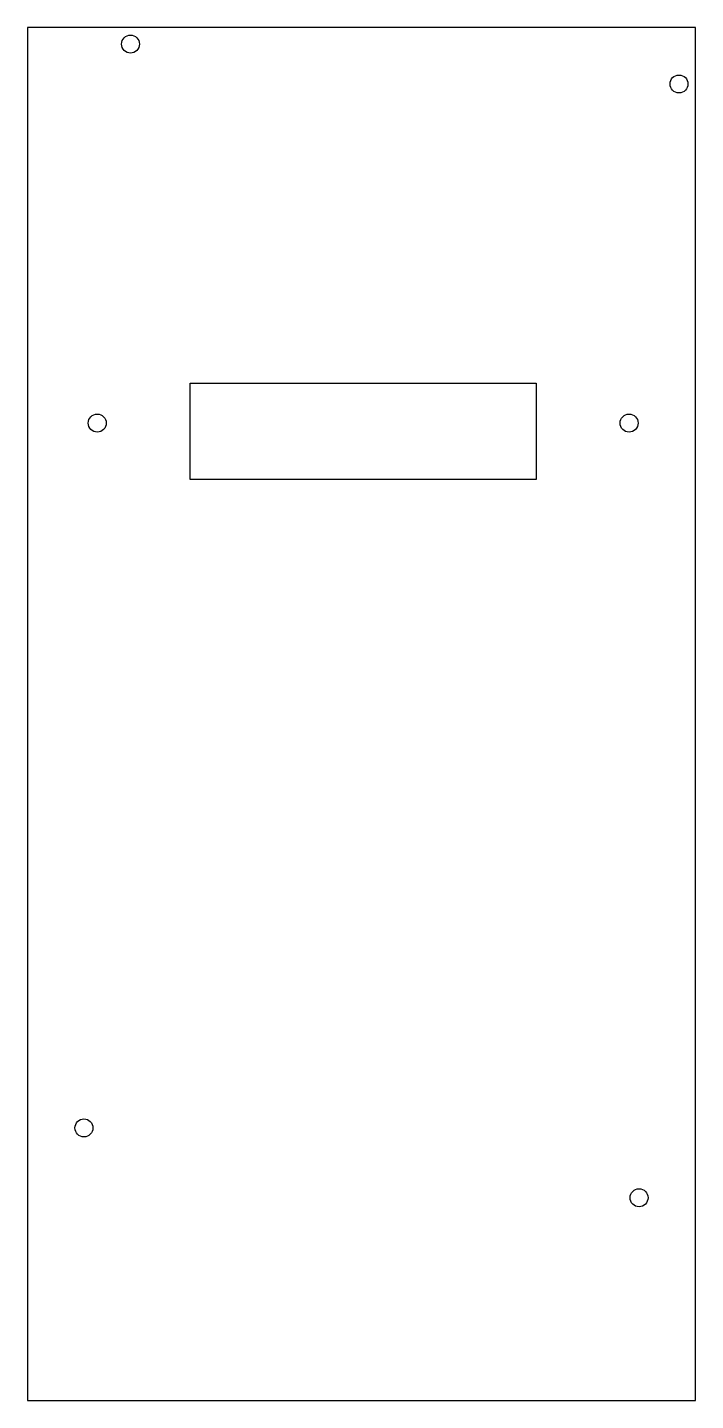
# Model space of a CAD drawing. Header units: millimetres. Extents: x -164 to -64, y -73 to 134.
import ezdxf

# ---------------------------------------------------------------- set-up
doc = ezdxf.new("R2010")
doc.units = ezdxf.units.MM
doc.layers.get('0').update_dxf_attribs({"linetype": 'CONTINUOUS'})

msp = doc.modelspace()

# ---------------------------------------------------------------- linework, layer by layer
for points in [[(-64, 133.5), (-164.5, 133.5), (-164.5, -73), (-64, -73)], [(-140, 65.5), (-140, 80), (-88, 80), (-88, 65.5), (-90, 65.5)]]:
    msp.add_lwpolyline(points, close=True)
for centre in [(-149, 131), (-66.49, 125), (-154, 74), (-74, 74), (-156, -32), (-72.5, -42.5)]:
    msp.add_circle(centre, 1.35)

doc.saveas('drawing.dxf')
